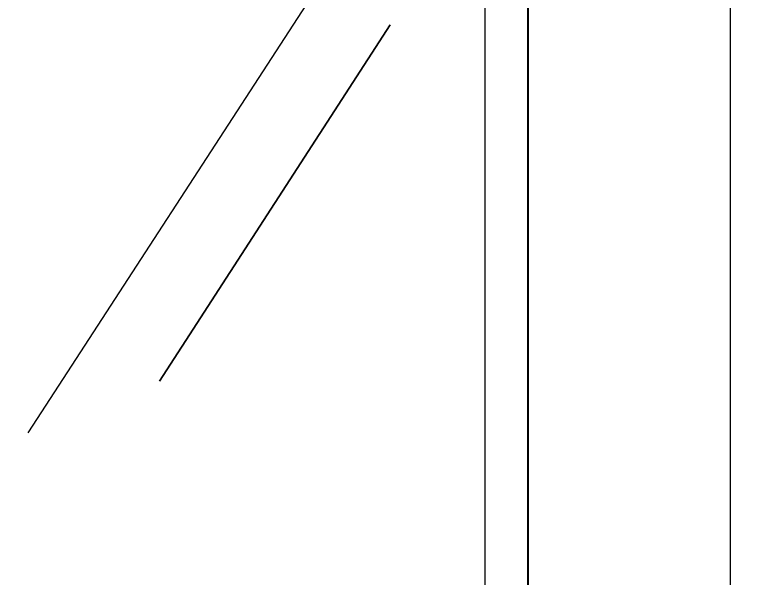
# Model space of a CAD drawing. Header units: inches. Extents: x -20.7 to 76.3, y -55.2 to 19.1.
# Drawn here: x 60.984 to 62.02, y -44.023 to -43.233 of the extents above; entities that cross this region are included whole.
import ezdxf

# ---------------------------------------------------------------- set-up
doc = ezdxf.new("R2010")
doc.units = ezdxf.units.IN
doc.header["$MEASUREMENT"] = 0
doc.layers.add('G-ANNO-TTLB', color=7, linetype='Continuous', lineweight=0)
doc.layers.add('TYVEK', color=7, linetype='Continuous', lineweight=0)

# ---------------------------------------------------------------- blocks, each defined once
blk = doc.blocks.new('Block_189')
at = {"layer": 'TYVEK', "color": 33, "lineweight": 25, "true_color": 0xcc9966}
for points in [[(60.7813, -43.8426)], [(61.6947, -44.3567)]]:
    blk.add_lwpolyline(points, dxfattribs=at)
blk = doc.blocks.new('Block_191')
at = {"layer": 'TYVEK', "color": 2, "lineweight": 25, "true_color": 0xffff00}
for points in [[(60.6158, -43.9373)], [(61.6834, -44.5537)]]:
    blk.add_lwpolyline(points, dxfattribs=at)

msp = doc.modelspace()

# ---------------------------------------------------------------- hatches: boundary and pattern name
at = {"layer": 'G-ANNO-TTLB', "true_color": 0xff00ff, "transparency": 33554687}
h = msp.add_hatch(color=6, dxfattribs=at)
edge = h.paths.add_edge_path()
edge.add_spline(control_points=[(71.8573, -54.9456), (71.8573, -54.9456), (31.1572, -54.9456), (31.1572, -54.9456), (31.1572, -54.9456), (31.1572, -20.8103), (31.1572, -20.8103), (31.1572, -20.8103), (71.8573, -20.8103), (71.8573, -20.8103), (71.8573, -20.8103), (71.8573, -54.9456), (71.8573, -54.9456)], knot_values=[0, 0, 0, 0, 1, 1, 1, 2, 2, 2, 3, 3, 3, 4, 4, 4, 4], degree=3, periodic=0)
edge = h.paths.add_edge_path()
edge.add_spline(control_points=[(31.2823, -20.9353), (31.2823, -20.9353), (31.2823, -54.8205), (31.2823, -54.8205), (31.2823, -54.8205), (71.7322, -54.8205), (71.7322, -54.8205), (71.7322, -54.8205), (71.7322, -20.9353), (71.7322, -20.9353), (71.7322, -20.9353), (31.2823, -20.9353), (31.2823, -20.9353)], knot_values=[0, 0, 0, 0, 1, 1, 1, 2, 2, 2, 3, 3, 3, 4, 4, 4, 4], degree=3, periodic=0)
edge.add_line((31.2823, -20.9353), (31.2823, -20.9353))

# ---------------------------------------------------------------- linework, layer by layer
at = {"layer": 'G-ANNO-TTLB'}
for points in [[(71.8573, -54.9456), (71.8573, -54.9456), (31.1572, -54.9456), (31.1572, -54.9456), (31.1572, -54.9456), (31.1572, -20.8103), (31.1572, -20.8103), (31.1572, -20.8103), (71.8573, -20.8103), (71.8573, -20.8103), (71.8573, -20.8103), (71.8573, -54.9456), (71.8573, -54.9456)], [(31.2823, -20.9353), (31.2823, -20.9353), (31.2823, -54.8205), (31.2823, -54.8205), (31.2823, -54.8205), (71.7322, -54.8205), (71.7322, -54.8205), (71.7322, -54.8205), (71.7322, -20.9353), (71.7322, -20.9353), (71.7322, -20.9353), (31.2823, -20.9353), (31.2823, -20.9353)]]:
    msp.add_open_spline(points, degree=3, knots=[0, 0, 0, 0, 1, 1, 1, 2, 2, 2, 3, 3, 3, 4, 4, 4, 4], dxfattribs=at)
at = {"layer": 'TYVEK', "color": 3, "lineweight": 25, "true_color": 0x00ff00}
msp.add_line((61.7035, -42.2581), (61.7035, -44.6478), dxfattribs=at)
at = {"layer": 'TYVEK', "color": 251, "lineweight": 25, "true_color": 0x5b5b5b}
msp.add_line((61.4731, -43.0952), (61.0026, -43.8196), dxfattribs=at)
at = {"layer": 'TYVEK', "color": 252, "lineweight": 35, "true_color": 0x848484}
msp.add_line((61.5104, -43.2474), (61.1869, -43.747), dxfattribs=at)
at = {"layer": 'TYVEK', "color": 3, "lineweight": 25, "true_color": 0x00ff00}
msp.add_lwpolyline([(60.6112, -43.9375), (60.6112, -41.7001), (61.643, -42.3016), (61.643, -44.5352), (60.6112, -43.9375)], dxfattribs=at)
at = {"layer": 'TYVEK', "color": 1, "lineweight": 25, "true_color": 0xff0000}
msp.add_lwpolyline([(61.9867, -42.6406), (61.9867, -45.2718), (61.7035, -45.1089), (61.7028, -42.4789), (61.8664, -42.572), (61.9188, -42.6018), (61.9745, -42.6335)], close=True, dxfattribs=at)

# ---------------------------------------------------------------- block references
at = {"layer": 'TYVEK'}
for name in ['Block_189', 'Block_191']:
    msp.add_blockref(name, (0, 0), dxfattribs=at)

doc.saveas('drawing.dxf')
